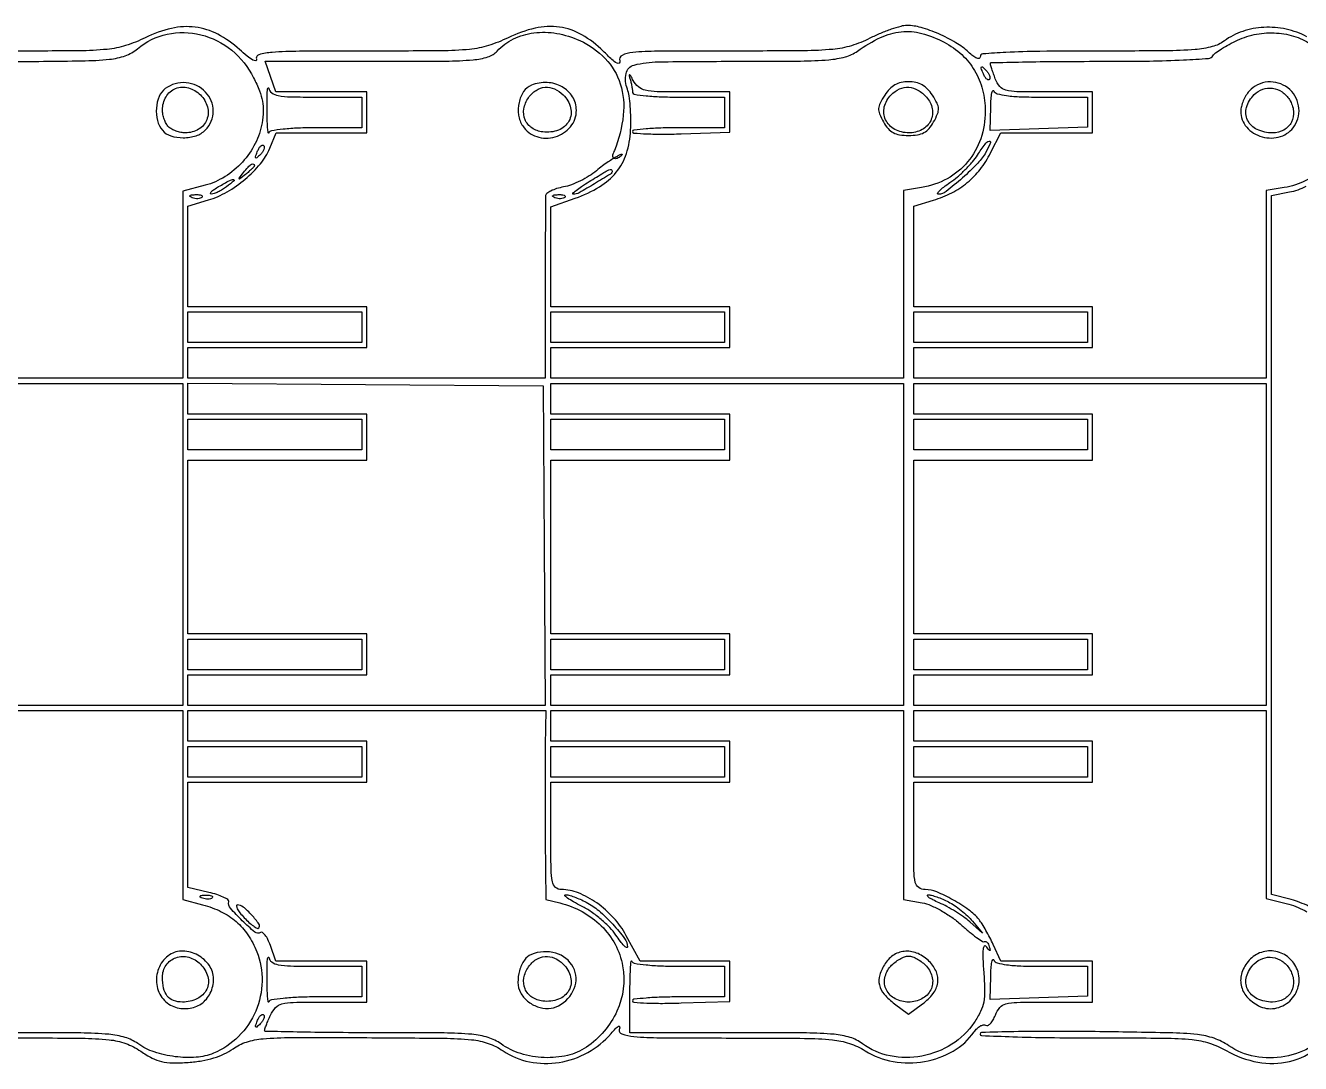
# Model space of a CAD drawing. Extents: x 210 to 1493, y 694 to 1022.
# Drawn here: x 983.2 to 1232.7, y 796 to 999 of the extents above; entities that cross this region are included whole.
import ezdxf

# ---------------------------------------------------------------- set-up
doc = ezdxf.new("R2010")
doc.units = 0

msp = doc.modelspace()

# ---------------------------------------------------------------- linework, layer by layer
for points in [[(1233.941457, 996.814325, 0.066836), (1229.871258, 998.285737, 0.066166), (1225.542815, 998.63832, 0.067976), (1221.379454, 997.85227, 0.078069), (1217.790493, 995.992156, -0.094979), (1215.431047, 994.868079, -0.044148), (1212.073254, 994.302147, -0.017829), (1206.244243, 994.050879, -0.001856), (1192.540493, 994, 0.002586), (1181.676755, 993.943819, 0.010427), (1175.048651, 993.736976, 0.007933), (1170.557022, 993.431447, 0.389882), (1170, 992.825686, -0.356173), (1169.796031, 992.575676, -0.151225), (1169.335054, 992.621011, -0.062986), (1168.606548, 993.042017, -0.026098), (1167.736353, 993.777958, 0.055072), (1165.249362, 995.645749, 0.031192), (1161.889563, 997.359858, 0.031225), (1158.437438, 998.608128, 0.071255), (1155.701597, 999, 0.065049), (1154.47179, 998.839325, 0.017591), (1152.587885, 998.266854, 0.017498), (1150.476255, 997.459525, 0.017334), (1148.419478, 996.504185, -0.043639), (1144.805921, 995.051344, -0.050924), (1141.177065, 994.341048, -0.020985), (1135.511604, 994.059999, -0.001854), (1121.182612, 994.004185, 0.001306), (1106.864092, 993.964104, 0.020827), (1102.016568, 993.735814, 0.089955), (1099.949578, 993.167907, 0.373713), (1099.476631, 992.073628, -0.292349), (1099.364467, 991.654547, -0.329968), (1098.957332, 991.612464, -0.052346), (1097.920895, 992.382584, -0.010442), (1096.254503, 993.980791, 0.06602), (1092.073165, 997.182944, 0.095569), (1087.68494, 998.691622, 0.092015), (1082.926394, 998.487213, 0.057205), (1077.644373, 996.614437, -0.038249), (1073.781403, 995.077991, -0.05196), (1070.10505, 994.339388, -0.021766), (1064.493032, 994.0534, -0.001848), (1050.04334, 994, 0.001597), (1036.794196, 993.957677, 0.017263), (1031.444229, 993.738684, 0.050006), (1028.873289, 993.28316, 0.44116), (1028.413319, 992.365291, -0.516723), (1028.248285, 992.117451, -0.139903), (1027.698255, 992.257044, -0.038258), (1026.574236, 993.031028, -0.013803), (1025.098174, 994.292341, 0.061914), (1020.81068, 997.29561, 0.090798), (1016.431503, 998.680412, 0.088722), (1011.77061, 998.438739, 0.056618), (1006.644373, 996.614437, -0.037562), (1002.804251, 995.080977, -0.052066), (999.174371, 994.342145, -0.022246), (993.675217, 994.054407, -0.001948), (979.709345, 994, 0.00369)], [(979.263628, 991.936494, 0.001541), (994.214267, 992.097025, 0.02088), (999.665155, 992.400266, 0.061257), (1002.738921, 993.086618, 0.089603), (1005.138194, 994.462829, -0.122317), (1010.924267, 997.301343, -0.115002), (1017.508682, 997.193722, -0.110646), (1023.563477, 994.150489, -0.106434), (1027.842621, 988.777955, -0.021042), (1028.982991, 986.213665, -0.047993), (1029.568667, 984.180413, -0.054051), (1029.718473, 982.22721, -0.033993), (1029.491059, 979.947079, -0.076433), (1028.161248, 975.93342, -0.066917), (1025.641246, 972.298077, -0.06683), (1022.246914, 969.453227, -0.075833), (1018.360211, 967.751369), (1014, 966.58519), (1014, 948.292595), (1014, 930), (979, 930)], [(1237.37635, 971.239386, -0.152456), (1229.509501, 967.307829), (1226, 966.738315), (1226, 948.369158), (1226, 930), (1191.5, 930), (1157, 930), (1157, 933), (1157, 936), (1174.5, 936), (1192, 936), (1192, 940), (1192, 944), (1174.5, 944), (1157, 944), (1157, 953.841712), (1157, 963.683425), (1160.864601, 964.841287, 0.045259), (1164.458993, 966.283409, 0.054858), (1167.492231, 968.277702, 0.055224), (1170.003657, 970.871638, 0.046824), (1172.048224, 974.094526), (1174.040648, 978), (1183.020324, 978), (1192, 978), (1192, 982), (1192, 986), (1182.975249, 986, -0.004682), (1177.209297, 986.053997, -0.058157), (1175.042782, 986.348073, -0.153901), (1173.852572, 987.088489, -0.086607), (1172.975249, 988.5651, -0.005212), (1172.601699, 989.579315, -0.007041), (1172.286479, 990.504453, -0.004956), (1172.041794, 991.283312, -0.073755), (1172, 991.5651, -0.407814), (1172.174113, 991.743068, -0.000405), (1178.298289, 991.872248, -0.00317), (1185.21945, 991.968747, -0.001901), (1193.440983, 992, 0.003188), (1203.112005, 992.061671, 0.009278), (1209.790103, 992.270831, 0.005787), (1214.68698, 992.572079, 0.240536), (1215.564354, 993.104127, -0.098222), (1216.066901, 993.644233, -0.016022), (1217.258488, 994.448203, -0.017119), (1218.743416, 995.312809, -0.014341), (1220.373371, 996.129228, -0.063935), (1224.092626, 997.312318, -0.062198), (1228.025817, 997.532978, -0.064007), (1231.786361, 996.786194, -0.076112), (1235, 995.130237, -0.138828)], [(1234.341853, 826.719658, 0.018565), (1232.542753, 827.490191, 0.026129), (1230.883537, 828.03136), (1227.028169, 829.069503), (1227.028169, 897.426103), (1227.028169, 965.782703), (1230.535465, 966.440676, 0.080708), (1233.779935, 967.612192, 0.046954)], [(979.00132, 801.036689, -0.001547), (994.184886, 800.921573, -0.022119), (999.586347, 800.624697, -0.062764), (1002.80877, 799.888852, -0.062406), (1005.754636, 798.375679, 0.029471), (1007.968891, 797.047663, 0.063265), (1009.832595, 796.356872, 0.055919), (1011.951736, 796.108068, 0.018847), (1015.065397, 796.209419, 0.024054), (1017.695862, 796.522136, 0.03219), (1020.034639, 797.071681, 0.035553), (1022.077268, 797.855068, 0.045401), (1023.817997, 798.870402, -0.078181), (1026.449498, 800.183143, -0.056099), (1029.679098, 800.819706, -0.020148), (1035.255718, 801.055392, -0.001609), (1050.007236, 801.036662, -0.001592), (1065.005506, 800.921612, -0.021335), (1070.500354, 800.627256, -0.059573), (1073.758812, 799.915049, -0.065604), (1076.644183, 798.466717, 0.100189), (1081.798103, 796.308787, 0.088946), (1087.617769, 796.195969, 0.086892), (1093.230103, 798.12705, 0.089666), (1097.782543, 801.83555, -0.013588), (1098.68104, 802.828454, -0.075197), (1099.249407, 803.267733, -0.505512), (1099.456068, 803.173398, -0.140119), (1099.425554, 802.75, 0.417064), (1099.890985, 801.76108, 0.064794), (1102.237241, 801.257949, 0.01865), (1107.392183, 801.028199, 0.001462), (1121.143011, 800.96879, -0.001714), (1135.626692, 800.898934, -0.021535), (1141.090619, 800.618317, -0.057142), (1144.420979, 799.913571, -0.057399), (1147.5, 798.473914, 0.095182), (1153.016889, 796.383162, 0.086051), (1159.124165, 796.37841, 0.088485), (1164.730435, 798.408434, 0.109271), (1168.818422, 802.153159, -0.045566), (1169.391769, 802.830301, -0.063197), (1170.023759, 803.311656, -0.080454), (1170.615121, 803.537037, -0.191578), (1171.070295, 803.456556, 0.253523), (1171.500877, 803.431989, 0.091619), (1172.015473, 803.801168, 0.062944), (1172.5364, 804.500785, 0.037764), (1172.977122, 805.439826, -0.08696), (1173.853675, 806.912789, -0.153649), (1175.044546, 807.652115, -0.058048), (1177.212719, 807.945978, -0.004687), (1182.975249, 808), (1192, 808), (1192, 812), (1192, 816), (1183.01342, 816), (1174.02684, 816), (1172.566546, 819.25, 0.01307), (1171.910632, 820.613318, 0.011002), (1171.147226, 822.022192, 0.01115), (1170.393168, 823.277665, 0.02996), (1169.785442, 824.123419, 0.065152), (1167.757288, 826.042217, 0.02977), (1164.678691, 828.007073, 0.028873), (1161.497841, 829.546758, 0.098167), (1159.25, 829.996262, -0.152878), (1157.982482, 830.395401, -0.190066), (1157.30366, 831.416578, -0.049579), (1157.043556, 833.730386, -0.003217), (1157, 840.5), (1157, 851), (1174.5, 851), (1192, 851), (1192, 855), (1192, 859), (1174.5, 859), (1157, 859), (1157, 862), (1157, 865), (1191.5, 865), (1226, 865), (1226, 846.618715), (1226, 828.23743), (1230.383234, 827.133719, -0.076204), (1233.926074, 825.640887, -0.052823)], [(979, 865), (1014, 865), (1014, 846.538544), (1014, 828.077088), (1017.869453, 827.035153, -0.047514), (1021.515539, 825.671113, -0.065664), (1024.426499, 823.746888, -0.06696), (1026.69851, 821.166061, -0.051926), (1028.443328, 817.850033, -0.100385), (1029.497675, 812.072701, -0.096045), (1028.248305, 806.242234, -0.095691), (1024.904215, 801.284215, -0.098795), (1019.988031, 797.995042, -0.081003), (1016.602827, 797.19868, -0.048837), (1012.471851, 797.315211, -0.048531), (1008.400134, 798.237631, -0.074892), (1005.186967, 799.866868, 0.082513), (1002.700833, 801.080477, 0.05078), (999.493665, 801.690626, 0.019743), (993.999259, 801.949305, 0.001891), (980.59563, 802, -0.001965)], [(1235.031309, 799.379801, -0.091171), (1229.596901, 797.328332, -0.091269), (1223.793432, 797.34525, -0.103184), (1218.649011, 799.463441, 0.065234), (1215.778952, 800.906732, 0.057776), (1212.512808, 801.637928, 0.021324), (1207.031464, 801.979161, 0.0017), (1192.508592, 802.213441, 0.003122), (1183.877097, 802.269424, 0.005207), (1176.610923, 802.195511, 0.001089), (1170.29302, 802.051666, 0.407266), (1169.999128, 801.75, 0.402548), (1170.293148, 801.444691, 0.001149), (1176.43226, 801.220312, 0.005349), (1183.50118, 801.053902, 0.00321), (1191.897926, 801, -0.00181), (1206.043935, 800.948782, -0.021817), (1211.482058, 800.67191, -0.055563), (1214.878649, 799.963885, -0.050746), (1218.147926, 798.512045, 0.084581), (1224.370254, 796.23671, 0.104622), (1230.525988, 796.400966, 0.103876), (1236.120456, 799.04959, 0.082341)]]:
    msp.add_lwpolyline(points, format="xyb")
for points in [[(1091.672043, 996.061832, -0.095814), (1096.659394, 992.52201, -0.114866), (1099.581594, 987.577508, -0.104447), (1100.17541, 981.468909, -0.068377), (1098.43421, 974.585955, 0.016376), (1098.077633, 973.613835, 0.216765), (1098.117857, 973.24322, 0.373182), (1098.387303, 973.153507, 0.033279), (1099.080061, 973.49628, -0.015311), (1099.59386, 973.773901, -0.089747), (1099.88706, 973.860042, -0.547768), (1099.951638, 973.779408, -0.101316), (1099.833333, 973.576992, -0.050828), (1099.531807, 973.302573, -0.049369), (1099.178282, 973.09155, -0.053505), (1098.828103, 972.970596, -0.11001), (1098.539541, 972.968711, 0.187502), (1098.156405, 972.907631, 0.013282), (1097.2196, 972.326347, 0.017291), (1096.116178, 971.54443, 0.012109), (1094.926771, 970.591835, -0.036673), (1093.530655, 969.582026, -0.024327), (1091.798682, 968.626301, -0.024511), (1090.015903, 967.858692, -0.043057), (1088.470563, 967.4285, 0.029624), (1087.138649, 967.095949, 0.041953), (1086.008088, 966.634178, 0.048728), (1085.205766, 966.121045, 0.221095), (1084.961224, 965.638709, 0.007514), (1084.944987, 964.784694, 0.000111), (1084.926119, 959.767308, 0.000303), (1084.909047, 953.943221, 0.0002), (1084.896169, 947.25), (1084.869889, 930), (1049.934944, 930), (1015, 930), (1015, 933), (1015, 936), (1032.5, 936), (1050, 936), (1050, 940), (1050, 944), (1032.5, 944), (1015, 944), (1015, 953.841712), (1015, 963.683425), (1019.01658, 964.886821, 0.058659), (1022.640205, 966.45436, 0.043865), (1026.201712, 968.960243, 0.044799), (1029.169991, 971.958084, 0.07469), (1030.998094, 974.995398), (1032.242641, 978), (1041.12132, 978), (1050, 978), (1050, 982), (1050, 986), (1041.097825, 986), (1032.19565, 986), (1031.149845, 989), (1030.104039, 992), (1051.897032, 992, 0.001739), (1065.413995, 992.047002, 0.019544), (1070.776185, 992.294037, 0.053348), (1073.701585, 992.861855, 0.135042), (1075.513678, 994.015114, -0.096617), (1078.664111, 996.373492, -0.081169), (1082.669536, 997.559949, -0.074672), (1087.150007, 997.456556, -0.063601)], [(1162.98738, 995.725075, -0.06463), (1166.402966, 993.309728, -0.072842), (1168.931357, 990.188055, -0.07218), (1170.474494, 986.447158, -0.061861), (1171, 982.215942, -0.082391), (1170.112905, 976.869051, -0.092403), (1167.554697, 972.328729, -0.093192), (1163.553631, 969.042871, -0.085417), (1158.509501, 967.307829), (1155, 966.738315), (1155, 948.369158), (1155, 930), (1120.5, 930), (1086, 930), (1086, 933), (1086, 936), (1103.5, 936), (1121, 936), (1121, 940), (1121, 944), (1103.5, 944), (1086, 944), (1086, 953.765281), (1086, 963.530562), (1090.776131, 965.226893, 0.049678), (1095.532139, 967.469104, 0.087192), (1098.810661, 970.308616, 0.093591), (1100.779299, 973.942782, 0.064995), (1101.617541, 978.54913, 0.016522), (1101.657302, 980.866277, 0.015972), (1101.545254, 983.207432, 0.016112), (1101.314484, 985.259505, 0.054833), (1100.977202, 986.559964, -0.140429), (1100.720046, 989.60369, -0.288949), (1102.298175, 991.273017, -0.059579), (1107.04351, 991.90249, -0.003216), (1122.202618, 992, 0.002083), (1134.860004, 992.052739, 0.01882), (1140.389222, 992.30709, 0.045287), (1143.630076, 992.877149, 0.088769), (1145.990789, 993.993441, -0.043702), (1150.538125, 996.666528, -0.085847), (1154.567079, 997.793749, -0.091667), (1158.562481, 997.468234, -0.055636)], [(1171.806872, 988.473539, -0.278911), (1171.538684, 988.40751, -0.120343), (1171.210949, 988.604915, -0.070189), (1170.866277, 989.059266, -0.036269), (1170.564293, 989.706872, -0.008399), (1170.21821, 990.663782, -0.286372), (1170.270328, 990.888819, -0.400052), (1170.463552, 990.893514, -0.011214), (1171.124088, 990.266667, -0.043285), (1171.558688, 989.753423, -0.063152), (1171.837219, 989.231185, -0.082976), (1171.927901, 988.779789, -0.20742)], [(1101.46907, 988.668213, -0.011808), (1101.672314, 987.899548, -0.011041), (1101.844039, 987.104788, -0.011087), (1101.965213, 986.392674, -0.03661), (1102, 985.918213, 0.373688), (1102.317644, 985.552551, 0.009661), (1104.64375, 985.269725, 0.015848), (1107.549278, 985.066066, 0.009572), (1111, 985), (1120, 985), (1120, 982), (1120, 979), (1111, 979, 0.007815), (1107.549014, 978.946058, 0.012966), (1104.643091, 978.779688, 0.006572), (1102.267698, 978.550312, 0.381663), (1101.997758, 978.25, 0.394931), (1102.268983, 977.958432, 0.005973), (1104.787458, 977.813907, 0.012331), (1107.854387, 977.750364, 0.007393), (1111.497758, 977.81862), (1121, 978.13724), (1121, 982.06862), (1121, 986), (1112.152814, 986, -0.00568), (1106.831004, 986.060454, -0.049524), (1104.487601, 986.347029, -0.117558), (1103.131004, 987.010215, -0.099765), (1102.121884, 988.25, 0.007456), (1101.639519, 989.134585, 0.122329), (1101.40962, 989.377641, 0.662425), (1101.31132, 989.310338, 0.02061)], [(1151.332541, 985.384769, 0.026297), (1150.421379, 983.820563, 0.107967), (1150.141185, 982.766341, 0.110954), (1150.330007, 981.7066, 0.028542), (1151.097833, 980.134769, 0.04896), (1151.999044, 978.84343, 0.092884), (1152.982893, 978.050413, 0.086081), (1154.239388, 977.632024, 0.037441), (1156, 977.5, 0.037441), (1157.760612, 977.632024, 0.086081), (1159.017107, 978.050413, 0.092884), (1160.000956, 978.84343, 0.04896), (1160.902167, 980.134769, 0.028542), (1161.669993, 981.7066, 0.110954), (1161.858815, 982.766341, 0.107967), (1161.578621, 983.820563, 0.026297), (1160.667459, 985.384769, 0.047819), (1159.713046, 986.575677, 0.072352), (1158.661571, 987.383636, 0.074313), (1157.445289, 987.844746, 0.053556), (1156, 988, 0.053556), (1154.554711, 987.844746, 0.074313), (1153.338429, 987.383636, 0.072352), (1152.286954, 986.575677, 0.047819)], [(1222.654988, 986.171259, 0.048709), (1222.021384, 985.317098, 0.035559), (1221.486153, 984.262886, 0.036217), (1221.119594, 983.179677, 0.063561), (1221, 982.242688, 0.179919), (1222.159641, 979.124339, 0.148918), (1225.174684, 977.221124, 0.145614), (1228.791929, 977.29994, 0.171599), (1231.503515, 979.365021, 0.191247), (1232.314646, 983.323545, 0.18696), (1230.200189, 986.807618, 0.186474), (1226.285101, 987.962982, 0.19063)], [(1010.56613, 986.672014, 0.137102), (1009.353264, 985.131382, 0.081407), (1008.812318, 982.841282, 0.078856), (1009.025558, 980.42113, 0.112332), (1009.997445, 978.503079, 0.145843), (1011.635582, 977.409981, 0.076873), (1014.076682, 977.052675, 0.074864), (1016.585972, 977.451331, 0.120172), (1018.428571, 978.571429, 0.199151), (1019.955919, 982.263573, 0.1948), (1018.440019, 985.996971, 0.180508), (1014.625725, 987.807343, 0.181284)], [(1017.428571, 985.428571, -0.12875), (1018.803909, 983.077513, -0.163622), (1018.676124, 980.58163, -0.166873), (1017.074586, 978.704055, -0.134267), (1014.5, 978, -0.049362), (1013.607922, 978.088285, -0.037889), (1012.664375, 978.3525, -0.038897), (1011.811593, 978.740024, -0.070395), (1011.2, 979.2, -0.070395), (1010.740024, 979.811593, -0.038897), (1010.3525, 980.664375, -0.037889), (1010.088285, 981.607922, -0.049362), (1010, 982.5, -0.134267), (1010.704055, 985.074586, -0.166873), (1012.58163, 986.676124, -0.163622), (1015.077513, 986.803909, -0.12875)], [(1040.073324, 985), (1049, 985), (1049, 982), (1049, 979), (1040.083333, 979, 0.010096), (1036.598075, 978.92962, 0.016568), (1033.655287, 978.71289, 0.011108), (1031.308449, 978.408786, 0.280805), (1030.833333, 978.009749, -0.783902), (1030.702574, 978.020706, -0.019975), (1030.587322, 978.996582, -0.012297), (1030.501027, 980.622649, -0.005536), (1030.463934, 982.759749, -0.005559), (1030.474067, 984.855373, -0.016226), (1030.544033, 986.299739, -0.08131), (1030.658946, 986.763058, -0.734359), (1030.787258, 986.75, 0.193803), (1031.392957, 985.836326, 0.104442), (1032.659756, 985.309075, 0.0409), (1035.062515, 985.057031, 0.005691)], [(1082.185376, 987.316178, 0.153229), (1080.676531, 986.084386, 0.09346), (1079.782425, 983.943869, 0.087559), (1079.697348, 981.487835, 0.110444), (1080.496485, 979.365021, 0.170894), (1083.235465, 977.273139, 0.150229), (1086.847157, 977.217169, 0.151343), (1089.847886, 979.19664, 0.173524), (1091, 982.416441, 0.139638), (1090.245162, 985.066575, 0.127814), (1088.187347, 987.02864, 0.117238), (1085.275817, 987.846743, 0.105658)], [(1088.428571, 985.428571, -0.135512), (1089.874175, 982.880271, -0.190202), (1089.540547, 980.314087, -0.178232), (1087.501919, 978.551744, -0.120264), (1084.418344, 978.177742, -0.117965), (1082.287301, 978.964156, -0.148228), (1080.9569, 980.582315, -0.143771), (1080.726036, 982.707335, -0.108838), (1081.631654, 984.8845, -0.095231), (1083.104809, 986.312671, -0.125688), (1084.867152, 986.916201, -0.124595), (1086.714703, 986.602789, -0.092626)], [(1159.503676, 984.995938, -0.135927), (1160.640044, 982.732932, -0.16471), (1160.330636, 980.390361, -0.15736), (1158.63661, 978.643232, -0.122779), (1156.056623, 978, -0.123896), (1153.293308, 978.695404, -0.161136), (1151.50986, 980.57861, -0.169869), (1151.254171, 983.073008, -0.138633), (1152.571429, 985.428571, -0.089444), (1154.237997, 986.585902, -0.123344), (1156.022307, 986.916349, -0.117524), (1157.81532, 986.368959, -0.076386)], [(1182.083333, 985), (1191, 985), (1191, 982.06862), (1191, 979.13724), (1181.497758, 978.81862), (1171.995515, 978.5), (1172.076705, 983, -0.010838), (1172.14219, 984.648021, -0.029227), (1172.282209, 985.810938, -0.102055), (1172.466377, 986.269809, -0.603852), (1172.662281, 986.25, 0.236055), (1173.320618, 985.668333, 0.032039), (1175.180152, 985.299188, 0.024717), (1177.978034, 985.067874, 0.008266)], [(1230.540276, 984.5, -0.114804), (1231.327814, 982.251969, -0.145801), (1230.933343, 980.098916, -0.151088), (1229.443942, 978.564997, -0.12571), (1227.232224, 978, -0.10802), (1224.198737, 978.663091, -0.174513), (1222.333072, 980.493861, -0.187258), (1222.135482, 982.987777, -0.124191), (1223.624646, 985.481788, -0.112137), (1225.308516, 986.542324, -0.120514), (1227.239642, 986.733833, -0.116608), (1229.089711, 986.009459, -0.100301)], [(1029.124088, 973.733333, -0.011214), (1028.463552, 973.106486, -0.400052), (1028.270328, 973.111181, -0.286372), (1028.21821, 973.336218, -0.008399), (1028.564293, 974.293128, -0.036269), (1028.866277, 974.940734, -0.070189), (1029.210949, 975.395085, -0.120343), (1029.538684, 975.59249, -0.278911), (1029.806872, 975.526461, -0.20742), (1029.927901, 975.220211, -0.082976), (1029.837219, 974.768815, -0.063152), (1029.558688, 974.246577, -0.043285)], [(1171.119234, 974.222791, -0.069728), (1169.55208, 972.076232, -0.019262), (1166.524673, 969.184865, -0.014492), (1163.333044, 966.524205, -0.168039), (1161.817321, 966, -0.553724), (1161.692783, 966.198905, -0.083406), (1162.029331, 966.671898, -0.034179), (1162.872276, 967.407672, -0.014202), (1164.102117, 968.287311, 0.028998), (1165.549163, 969.388418, 0.018951), (1167.089372, 970.812778, 0.019073), (1168.489645, 972.320647, 0.034269), (1169.5, 973.672676, -0.013231), (1170.959574, 975.807441, -0.155515), (1171.759408, 976.398073, -0.649453), (1172.026879, 976.108835, -0.021437)], [(1028, 971.622445, -0.184603), (1027.91885, 971.410139, -0.013803), (1027.485938, 970.952641, -0.017649), (1026.920402, 970.425681, -0.012436), (1026.25, 969.872445, -0.001576), (1025.120493, 968.99236, -0.377591), (1025, 969, -0.377591), (1024.99236, 969.120493, -0.001576), (1025.872445, 970.25, -0.017685), (1026.76332, 971.306759, -0.065617), (1027.426111, 971.869516, -0.241985), (1027.806605, 971.90695, -0.307699)], [(1098, 970.581559, -0.257358), (1097.654703, 969.955142, -0.005567), (1094.575094, 968.058129, -0.008303), (1091.537712, 966.301429, -0.1291), (1090.381966, 966.005123, -0.662737), (1090.31198, 966.173258, -0.031252), (1090.934078, 966.732444, -0.020095), (1092.024948, 967.527017, -0.009325), (1093.5, 968.473914, -0.001688), (1096.360138, 970.222228, -0.026823), (1097.36329, 970.759432, -0.154662), (1097.8024, 970.817344, -0.363622)], [(1022.55887, 967.468197, -0.024731), (1021.737972, 966.908866, -0.025781), (1020.876904, 966.441692, -0.026583), (1020.094874, 966.118035, -0.093447), (1019.55887, 966.035435, -0.423245), (1019.416578, 966.192347, -0.180199), (1019.545418, 966.480268, -0.05067), (1020.108517, 966.947109, -0.017912), (1021, 967.5, -0.006975), (1023.164165, 968.697409, -0.128656), (1023.920022, 968.878785, -0.690562), (1024.008478, 968.630045, -0.014046)], [(1017.729167, 965.395833, -0.126455), (1017.402231, 965.202593, -0.060344), (1016.916927, 965.123424, -0.05415), (1016.359369, 965.160852, -0.051402), (1015.8125, 965.316886, -0.054073), (1015.395823, 965.538436, -0.470617), (1015.37858, 965.720685, -0.168741), (1015.670344, 965.862007, -0.018894), (1016.416667, 965.921053, -0.028489), (1017.112848, 965.910055, -0.077125), (1017.592839, 965.799335, -0.208169), (1017.77538, 965.614691, -0.296942)], [(1088.729167, 965.395833, -0.126455), (1088.402231, 965.202593, -0.060344), (1087.916927, 965.123424, -0.05415), (1087.359369, 965.160852, -0.051402), (1086.8125, 965.316886, -0.054073), (1086.395823, 965.538436, -0.470617), (1086.37858, 965.720685, -0.168741), (1086.670344, 965.862007, -0.018894), (1087.416667, 965.921053, -0.028489), (1088.112848, 965.910055, -0.077125), (1088.592839, 965.799335, -0.208169), (1088.77538, 965.614691, -0.296942)], [(1084.904725, 858.25, 0.002434), (1084.876963, 854.858594, 0.000878), (1084.86943, 850.036847, 0.000871), (1084.879652, 844.755144, 0.001035), (1084.908306, 839.769052), (1085, 828.038104), (1087.75, 827.383161, -0.136243), (1095.880134, 822.892702, -0.154528), (1100.048284, 815.054104, -0.154609), (1098.944469, 806.248151, -0.136408), (1092.945934, 799.164325, -0.093692), (1089.246571, 797.555646, -0.065734), (1084.71213, 797.136978, -0.064387), (1080.12139, 797.914643, -0.080768), (1076.253995, 799.81914, 0.080079), (1073.732082, 801.065353, 0.052782), (1070.550921, 801.689298, 0.020197), (1065.108912, 801.949759, 0.001859), (1051.59563, 802, -0.001965), (1043.3148, 802.03255, -0.003277), (1036.343716, 802.133053, -0.000433), (1030.181145, 802.267642, -0.40758), (1030, 802.452947, -0.086484), (1030.050482, 802.742618, -0.006008), (1030.340901, 803.521038, -0.008394), (1030.716004, 804.44433, -0.006211), (1031.160515, 805.452947, -0.082508), (1032.140437, 806.909643, -0.14209), (1033.390872, 807.645142, -0.0573), (1035.584836, 807.942978, -0.005113), (1041.160515, 808), (1050, 808), (1050, 812), (1050, 816), (1041.097825, 816), (1032.19565, 816), (1031.123697, 819.075007, 0.029287), (1030.649821, 820.214895, 0.050482), (1030.110231, 821.088267, 0.071838), (1029.590962, 821.594886, 0.304743), (1029.178897, 821.610564, -0.32122), (1028.09744, 821.684266, -0.020692), (1025.609756, 823.915209, -0.022163), (1023.313125, 826.360498, -0.230849), (1022.973907, 827.65654, 0.312246), (1022.808991, 828.038535, 0.032219), (1021.897279, 828.528964, 0.031075), (1020.619765, 829.020026, 0.019369), (1019.071458, 829.442061), (1015, 830.384122), (1015, 840.692061), (1015, 851), (1032.5, 851), (1050, 851), (1050, 855), (1050, 859), (1032.5, 859), (1015, 859), (1015, 862), (1015, 865), (1049.996419, 865), (1084.992838, 865)], [(1155, 846.545313), (1155, 828.090626), (1158.651833, 827.405538, -0.054413), (1160.366492, 826.886074, -0.027218), (1162.402063, 825.884372, -0.026134), (1164.469257, 824.576837, -0.029626), (1166.299754, 823.110225, 0.010917), (1167.873068, 821.750021, 0.017026), (1169.291508, 820.655972, 0.011394), (1170.487557, 819.837426, 0.279528), (1170.872921, 819.825, -0.2233), (1171.120339, 819.843222, -0.114683), (1171.383628, 819.665313, -0.077031), (1171.624586, 819.308857, -0.045436), (1171.801131, 818.825, -0.013386), (1171.954076, 818.17843, -0.50865), (1171.868018, 818.08334, -0.209979), (1171.685945, 818.187544, -0.006748), (1171.179965, 818.89101, 0.480674), (1170.819471, 818.914336, 0.16235), (1170.570851, 818.353675, 0.035187), (1170.529218, 816.698659, 0.007963), (1170.701033, 813.89101, -0.013691), (1170.881574, 810.258718, -0.052425), (1170.695246, 808.004477, -0.067831), (1170.073249, 806.144236, -0.034145), (1168.827265, 804, -0.10314), (1164.446012, 799.74667, -0.094721), (1158.597562, 797.43678, -0.096206), (1152.388687, 797.465021, -0.110514), (1146.97634, 799.859372, 0.085025), (1144.55805, 801.078656, 0.052342), (1141.421161, 801.690942, 0.020147), (1136.023532, 801.949621, 0.0019), (1122.762868, 802), (1101.444752, 802), (1101.472376, 809.497883, -0.004216), (1101.506419, 812.307532, -0.008732), (1101.589802, 814.500135, -0.009898), (1101.701618, 815.982848, -0.810374), (1101.833333, 815.997883, 0.280673), (1102.313054, 815.592881, 0.011604), (1104.638095, 815.287324, 0.016852), (1107.575084, 815.070287, 0.010016), (1111.083333, 815), (1120, 815), (1120, 812), (1120, 809), (1111, 809, 0.007815), (1107.549014, 808.946058, 0.012966), (1104.643091, 808.779688, 0.006572), (1102.267698, 808.550312, 0.381663), (1101.997758, 808.25, 0.394931), (1102.268983, 807.958432, 0.005973), (1104.787458, 807.813907, 0.012331), (1107.854387, 807.750364, 0.007393), (1111.497758, 807.81862), (1121, 808.13724), (1121, 812.06862), (1121, 816), (1112.25, 816.014408), (1103.5, 816.028815), (1100.766274, 820.985781, 0.058173), (1098.271053, 824.479438, 0.054579), (1094.988744, 827.389339, 0.05817), (1091.408957, 829.345307, 0.096261), (1088.039838, 830, -0.186561), (1086.919545, 830.43308, -0.161675), (1086.298568, 831.536867, -0.044473), (1086.045979, 833.980685, -0.003526), (1086, 840.5), (1086, 851), (1103.5, 851), (1121, 851), (1121, 855), (1121, 859), (1103.5, 859), (1086, 859), (1086, 862), (1086, 865), (1120.5, 865), (1155, 865)], [(1019.729167, 828.395833, -0.126455), (1019.402231, 828.202593, -0.060344), (1018.916927, 828.123424, -0.05415), (1018.359369, 828.160852, -0.051402), (1017.8125, 828.316886, -0.054073), (1017.395823, 828.538436, -0.470617), (1017.37858, 828.720685, -0.168741), (1017.670344, 828.862007, -0.018894), (1018.416667, 828.921053, -0.028489), (1019.112848, 828.910055, -0.077125), (1019.592839, 828.799335, -0.208169), (1019.77538, 828.614691, -0.296942)], [(1092.930544, 827.535917, -0.059634), (1095.367512, 825.881631, -0.027741), (1098.11261, 823.214627, -0.023601), (1100.441087, 820.434214, -0.163939), (1101, 818.775391, -0.568264), (1100.807243, 818.660558, -0.076182), (1100.336692, 819.017014, -0.032381), (1099.610239, 819.869603, -0.013603), (1098.741929, 821.102117, 0.046755), (1097.558006, 822.566229, 0.024468), (1095.838857, 824.162809, 0.024111), (1093.900636, 825.640266, 0.033841), (1092.030039, 826.75, -0.010637), (1090.40378, 827.615465, -0.025912), (1089.25511, 828.339062, -0.064347), (1088.747133, 828.805202, -0.637659), (1088.83777, 829, -0.068989), (1089.504768, 828.907529, -0.017007), (1090.560412, 828.569926, -0.017083), (1091.754063, 828.096345, -0.016348)], [(1163.80202, 827.602379, -0.030821), (1164.981547, 826.897142, -0.018416), (1166.295508, 825.924298, -0.018401), (1167.537232, 824.854952, -0.030207), (1168.495206, 823.852379), (1170.485692, 821.5), (1167.985706, 823.696159, 0.027068), (1166.777616, 824.646737, 0.01453), (1165.194063, 825.692139, 0.014429), (1163.512523, 826.667405, 0.021887), (1161.99286, 827.407017, -0.013391), (1160.734356, 827.993296, -0.038433), (1159.907803, 828.488271, -0.155695), (1159.681449, 828.788829, -0.507107), (1159.79966, 828.960858, -0.070378), (1160.476179, 828.885855, -0.019072), (1161.511463, 828.577951, -0.018909), (1162.671928, 828.13447, -0.018603)], [(1025.996296, 824.503943, 0.019048), (1026.930526, 823.582486, 0.031152), (1027.796314, 822.885019, 0.032702), (1028.507077, 822.448783, 0.328753), (1028.831146, 822.497812, 0.368952), (1028.892305, 823.275491, 0.029392), (1027.478864, 824.997852, 0.031803), (1025.813983, 826.584185, 0.176205), (1024.670698, 827, 0.443446), (1024.481245, 826.790846, 0.097668), (1024.63962, 826.266783, 0.046058), (1025.166484, 825.463057, 0.020475)], [(1011.399704, 817.234687, 0.138233), (1009.401865, 814.897805, 0.129232), (1008.851861, 811.797519, 0.133567), (1009.898446, 808.903675, 0.151732), (1012.226477, 807.107879, 0.11309), (1015.052071, 806.736587, 0.12947), (1017.603249, 807.67385, 0.129176), (1019.365828, 809.748364, 0.112307), (1020, 812.536142, 0.153851), (1019.17626, 815.149855, 0.115552), (1016.915673, 817.173297, 0.116396), (1014.00596, 817.973154, 0.157597)], [(1017.428571, 815.428571, -0.127323), (1018.867587, 812.984431, -0.18236), (1018.663864, 810.503287, -0.171562), (1016.840185, 808.668995, -0.112593), (1013.906989, 808, -0.087473), (1012.170143, 808.306196, -0.137573), (1010.947319, 809.183677, -0.116555), (1010.2316, 810.692696, -0.052751), (1010, 812.881787, -0.151257), (1010.726491, 815.228364, -0.161391), (1012.636174, 816.681018, -0.150818), (1015.142746, 816.758494, -0.129954)], [(1040.073324, 815), (1049, 815), (1049, 812), (1049, 809), (1040.083333, 809, 0.010096), (1036.598075, 808.92962, 0.016568), (1033.655287, 808.71289, 0.011108), (1031.308449, 808.408786, 0.280805), (1030.833333, 808.009749, -0.783902), (1030.702574, 808.020706, -0.019975), (1030.587322, 808.996582, -0.012297), (1030.501027, 810.622649, -0.005536), (1030.463934, 812.759749, -0.005559), (1030.474067, 814.855373, -0.016226), (1030.544033, 816.299739, -0.08131), (1030.658946, 816.763058, -0.734359), (1030.787258, 816.75, 0.193803), (1031.392957, 815.836326, 0.104442), (1032.659756, 815.309075, 0.0409), (1035.062515, 815.057031, 0.005691)], [(1082.185376, 817.316178, 0.154116), (1080.821988, 816.199192, 0.07537), (1079.879525, 814.134031, 0.072997), (1079.569569, 811.798465, 0.119971), (1080.065229, 809.878118, 0.096508), (1081.439404, 808.191999, 0.089467), (1083.381092, 807.090292, 0.092319), (1085.530066, 806.757751, 0.111861), (1087.5, 807.26787, 0.178342), (1090.581529, 810.631612, 0.222352), (1090.376562, 814.818176, 0.205839), (1086.955826, 817.574701, 0.164674)], [(1088.428571, 815.428571, -0.135512), (1089.874175, 812.880271, -0.190202), (1089.540547, 810.314087, -0.178232), (1087.501919, 808.551744, -0.120264), (1084.418344, 808.177742, -0.117965), (1082.287301, 808.964156, -0.148228), (1080.9569, 810.582315, -0.143771), (1080.726036, 812.707335, -0.108838), (1081.631654, 814.8845, -0.095231), (1083.104809, 816.312671, -0.125688), (1084.867152, 816.916201, -0.124595), (1086.714703, 816.602789, -0.092626)], [(1151.44026, 815.549169, 0.067653), (1150.372432, 813.30973, 0.134643), (1150.29025, 811.361684, 0.123935), (1151.222357, 809.536329, 0.052845), (1153.25, 807.660728), (1156, 805.609498), (1158.75, 807.655075, 0.068432), (1160.786455, 809.654415, 0.125889), (1161.701189, 811.773605, 0.141026), (1161.437596, 813.902655, 0.095795), (1160.061493, 815.938507, 0.08981), (1157.844672, 817.475574, 0.118614), (1155.439608, 817.940598, 0.126581), (1153.200811, 817.255523, 0.110947)], [(1159.503676, 814.995938, -0.135648), (1160.646696, 812.722795, -0.166659), (1160.33107, 810.381801, -0.157984), (1158.615703, 808.639744, -0.120513), (1156, 808, -0.120513), (1153.384297, 808.639744, -0.157984), (1151.66893, 810.381801, -0.166659), (1151.353304, 812.722795, -0.135648), (1152.496324, 814.995938, -0.041312), (1153.315112, 815.762789, -0.037645), (1154.27366, 816.411307, -0.039751), (1155.222959, 816.858343, -0.090407), (1156, 817, -0.090407), (1156.777041, 816.858343, -0.039751), (1157.72634, 816.411307, -0.037645), (1158.684888, 815.762789, -0.041312)], [(1182.083333, 815), (1191, 815), (1191, 812.06862), (1191, 809.13724), (1181.497758, 808.81862), (1171.995515, 808.5), (1172.076705, 813, -0.010838), (1172.14219, 814.648021, -0.029227), (1172.282209, 815.810938, -0.102055), (1172.466377, 816.269809, -0.603852), (1172.662281, 816.25, 0.236055), (1173.320618, 815.668333, 0.032039), (1175.180152, 815.299188, 0.024717), (1177.978034, 815.067874, 0.008266)], [(1222.654988, 816.171259, 0.099987), (1221.237798, 813.786815, 0.136151), (1221.072864, 811.302915, 0.132113), (1222.216371, 809.035155, 0.091471), (1224.5, 807.26787, 0.160625), (1227.636586, 806.769236, 0.147846), (1230.577082, 808.205792, 0.145047), (1232.266047, 811.057526, 0.153679), (1232.076747, 814.298141, 0.125037), (1230.420538, 816.657227, 0.129126), (1227.858148, 817.904749, 0.130438), (1225.033906, 817.726125, 0.128871)], [(1230.540276, 814.5, -0.114804), (1231.327814, 812.251969, -0.145801), (1230.933343, 810.098916, -0.151088), (1229.443942, 808.564997, -0.12571), (1227.232224, 808, -0.10802), (1224.198737, 808.663091, -0.174513), (1222.333072, 810.493861, -0.187258), (1222.135482, 812.987777, -0.124191), (1223.624646, 815.481788, -0.112137), (1225.308516, 816.542324, -0.120514), (1227.239642, 816.733833, -0.116608), (1229.089711, 816.009459, -0.100301)], [(1029.124088, 803.733333, -0.011214), (1028.463552, 803.106486, -0.400052), (1028.270328, 803.111181, -0.286372), (1028.21821, 803.336218, -0.008399), (1028.564293, 804.293128, -0.036269), (1028.866277, 804.940734, -0.070189), (1029.210949, 805.395085, -0.120343), (1029.538684, 805.59249, -0.278911), (1029.806872, 805.526461, -0.20742), (1029.927901, 805.220211, -0.082976), (1029.837219, 804.768815, -0.063152), (1029.558688, 804.246577, -0.043285)]]:
    msp.add_lwpolyline(points, format="xyb", close=True)
for points in [[(1049, 940), (1049, 937), (1032, 937), (1015, 937), (1015, 940), (1015, 943), (1032, 943), (1049, 943)], [(1120, 940), (1120, 937), (1103, 937), (1086, 937), (1086, 940), (1086, 943), (1103, 943), (1120, 943)], [(1191, 940), (1191, 937), (1174, 937), (1157, 937), (1157, 940), (1157, 943), (1174, 943), (1191, 943)], [(1014, 897.5), (1014, 866), (979, 866), (944, 866), (944, 869), (944, 872), (961.5, 872), (979, 872), (979, 876), (979, 880), (961.5, 880), (944, 880), (944, 897), (944, 914), (961.5, 914), (979, 914), (979, 918.5), (979, 923), (961.5, 923), (944, 923), (944, 926), (944, 929), (979, 929), (1014, 929)], [(1084.698881, 897.25), (1084.897761, 866), (1049.948881, 866), (1015, 866), (1015, 869), (1015, 872), (1032.5, 872), (1050, 872), (1050, 876), (1050, 880), (1032.5, 880), (1015, 880), (1015, 897), (1015, 914), (1032.5, 914), (1050, 914), (1050, 918.5), (1050, 923), (1032.5, 923), (1015, 923), (1015, 926.012958), (1015, 929.025916), (1049.75, 928.762958), (1084.5, 928.5)], [(1155, 897.5), (1155, 866), (1120.5, 866), (1086, 866), (1086, 869), (1086, 872), (1103.5, 872), (1121, 872), (1121, 876), (1121, 880), (1103.5, 880), (1086, 880), (1086, 897), (1086, 914), (1103.5, 914), (1121, 914), (1121, 918.5), (1121, 923), (1103.5, 923), (1086, 923), (1086, 926), (1086, 929), (1120.5, 929), (1155, 929)], [(1226, 897.5), (1226, 866), (1191.5, 866), (1157, 866), (1157, 869), (1157, 872), (1174.5, 872), (1192, 872), (1192, 876), (1192, 880), (1174.5, 880), (1157, 880), (1157, 897), (1157, 914), (1174.5, 914), (1192, 914), (1192, 918.5), (1192, 923), (1174.5, 923), (1157, 923), (1157, 926), (1157, 929), (1191.5, 929), (1226, 929)], [(1049, 919), (1049, 916), (1032, 916), (1015, 916), (1015, 919), (1015, 922), (1032, 922), (1049, 922)], [(1120, 919), (1120, 916), (1103, 916), (1086, 916), (1086, 919), (1086, 922), (1103, 922), (1120, 922)], [(1191, 919), (1191, 916), (1174, 916), (1157, 916), (1157, 919), (1157, 922), (1174, 922), (1191, 922)], [(1049, 876), (1049, 873), (1032, 873), (1015, 873), (1015, 876), (1015, 879), (1032, 879), (1049, 879)], [(1120, 876), (1120, 873), (1103, 873), (1086, 873), (1086, 876), (1086, 879), (1103, 879), (1120, 879)], [(1191, 876), (1191, 873), (1174, 873), (1157, 873), (1157, 876), (1157, 879), (1174, 879), (1191, 879)], [(1049, 855), (1049, 852), (1032, 852), (1015, 852), (1015, 855), (1015, 858), (1032, 858), (1049, 858)], [(1120, 855), (1120, 852), (1103, 852), (1086, 852), (1086, 855), (1086, 858), (1103, 858), (1120, 858)], [(1191, 855), (1191, 852), (1174, 852), (1157, 852), (1157, 855), (1157, 858), (1174, 858), (1191, 858)]]:
    msp.add_lwpolyline(points, close=True)

doc.saveas('drawing.dxf')
